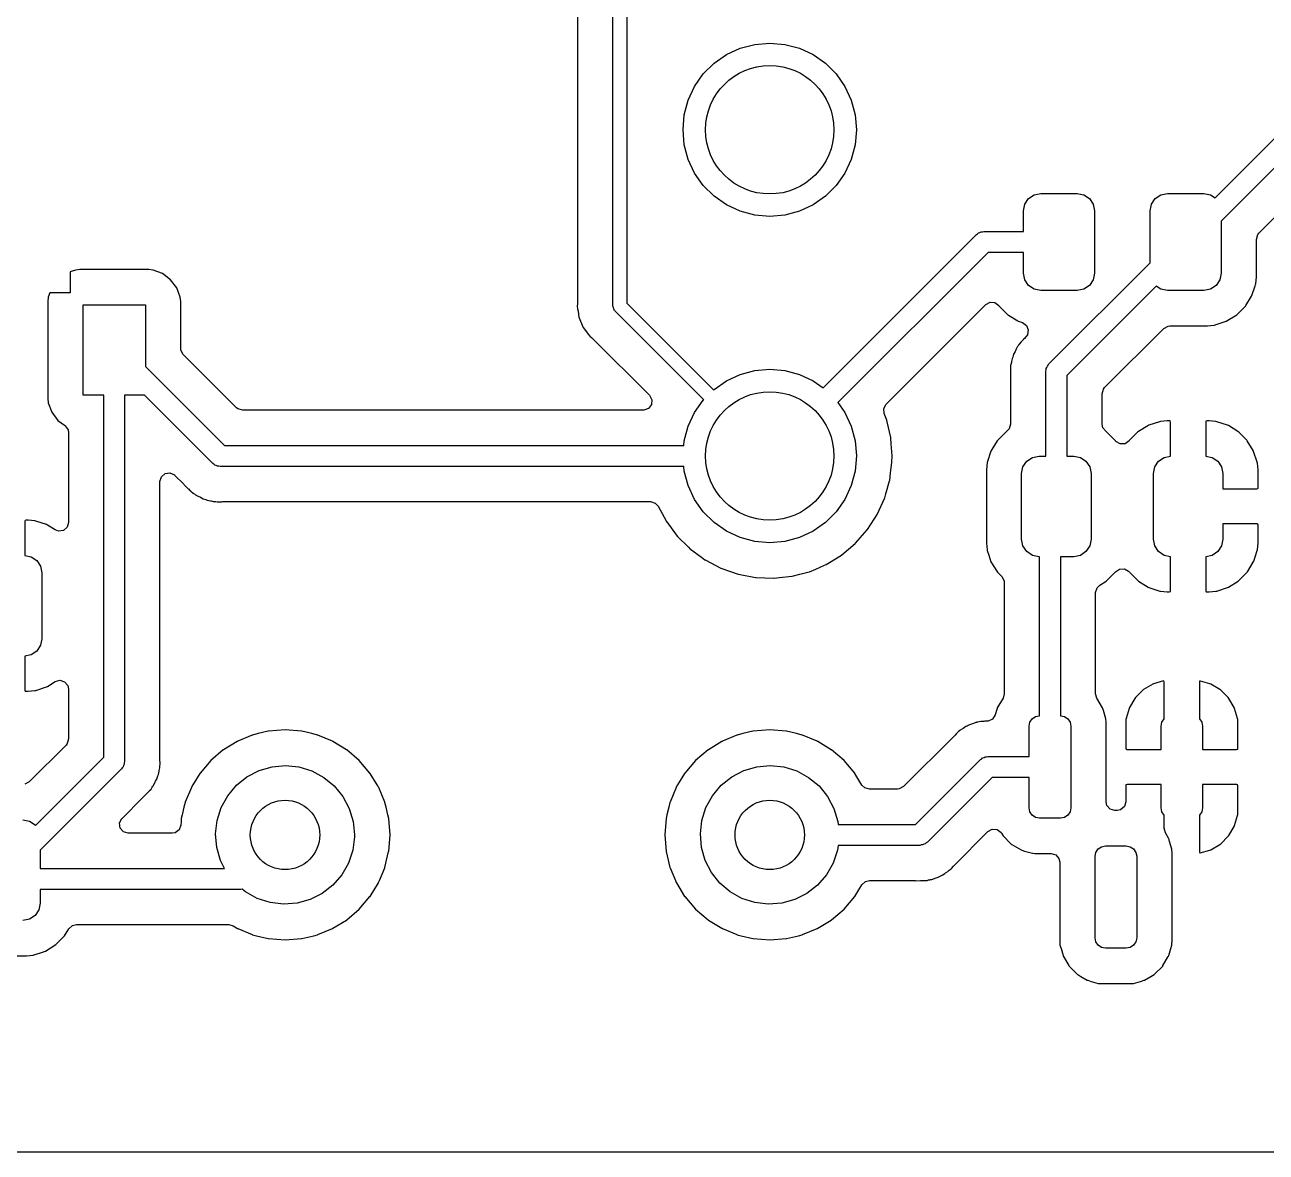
# Model space of a CAD drawing. Extents: x 87 to 209, y -135 to -60.
# Drawn here: x 138.87 to 156.76, y -135.23 to -118.99 of the extents above; entities that cross this region are included whole.
import ezdxf

# ---------------------------------------------------------------- set-up
doc = ezdxf.new("R2010")
doc.units = 0
doc.layers.add('BLACK', color=7, linetype='CONTINUOUS')

msp = doc.modelspace()

# ---------------------------------------------------------------- linework, layer by layer
at = {"layer": 'BLACK', "linetype": 'CONTINUOUS'}
for p, q in [((147.547, -113.94), (147.547, -123.002)), ((147.347, -123.044), (147.347, -113.999)), ((146.838, -114.623), (146.838, -122.996)), ((149.178, -119.328), (149.389, -119.272)), ((149.389, -119.272), (149.606, -119.253)), ((149.606, -119.253), (149.823, -119.272)), ((149.823, -119.272), (150.034, -119.328)), ((148.803, -119.545), (148.981, -119.42)), ((148.981, -119.42), (149.178, -119.328)), ((150.034, -119.328), (150.231, -119.42)), ((150.231, -119.42), (150.409, -119.545)), ((148.648, -119.699), (148.803, -119.545)), ((150.409, -119.545), (150.564, -119.699)), ((156.023, -121.483), (157.93, -119.576)), ((148.523, -119.878), (148.648, -119.699)), ((150.564, -119.699), (150.689, -119.878)), ((158.186, -119.744), (156.111, -121.819)), ((148.431, -120.075), (148.523, -119.878)), ((150.689, -119.878), (150.781, -120.075)), ((148.375, -120.286), (148.431, -120.075)), ((150.781, -120.075), (150.837, -120.286)), ((148.356, -120.503), (148.375, -120.286)), ((150.837, -120.286), (150.856, -120.503)), ((148.375, -120.72), (148.356, -120.503)), ((150.856, -120.503), (150.837, -120.72)), ((156.656, -121.993), (158.206, -120.443)), ((148.431, -120.93), (148.375, -120.72)), ((150.837, -120.72), (150.781, -120.93)), ((148.523, -121.128), (148.431, -120.93)), ((150.781, -120.93), (150.689, -121.128)), ((148.648, -121.306), (148.523, -121.128)), ((150.689, -121.128), (150.564, -121.306)), ((148.803, -121.46), (148.648, -121.306)), ((150.564, -121.306), (150.409, -121.46)), ((153.334, -121.493), (153.415, -121.438)), ((153.415, -121.438), (153.511, -121.419)), ((153.511, -121.419), (154.036, -121.419)), ((154.036, -121.419), (154.132, -121.438)), ((154.132, -121.438), (154.213, -121.493)), ((155.159, -121.493), (155.24, -121.438)), ((155.24, -121.438), (155.336, -121.419)), ((155.336, -121.419), (155.861, -121.419)), ((155.861, -121.419), (155.957, -121.438)), ((155.957, -121.438), (156.023, -121.483)), ((148.981, -121.585), (148.803, -121.46)), ((149.178, -121.677), (148.981, -121.585)), ((150.231, -121.585), (150.034, -121.677)), ((150.409, -121.46), (150.231, -121.585)), ((153.261, -121.669), (153.28, -121.574)), ((153.28, -121.574), (153.334, -121.493)), ((154.213, -121.493), (154.267, -121.574)), ((154.267, -121.574), (154.286, -121.669)), ((155.086, -121.669), (155.105, -121.574)), ((155.105, -121.574), (155.159, -121.493)), ((149.389, -121.734), (149.178, -121.677)), ((149.606, -121.753), (149.389, -121.734)), ((149.823, -121.734), (149.606, -121.753)), ((150.034, -121.677), (149.823, -121.734)), ((153.261, -121.969), (153.261, -121.669)), ((154.286, -121.669), (154.286, -122.569)), ((155.086, -122.42), (155.086, -121.669)), ((152.601, -122.003), (152.614, -121.989)), ((152.614, -121.989), (152.634, -121.984)), ((152.634, -121.984), (152.651, -121.974)), ((152.651, -121.974), (152.67, -121.974)), ((152.67, -121.974), (152.689, -121.969)), ((152.689, -121.969), (153.261, -121.969)), ((156.111, -121.819), (156.111, -122.569)), ((156.64, -122.014), (156.656, -121.993)), ((150.375, -124.221), (152.583, -122.013)), ((152.583, -122.013), (152.601, -122.003)), ((156.619, -122.082), (156.64, -122.014)), ((156.619, -122.62), (156.619, -122.082)), ((152.752, -122.269), (150.587, -124.433)), ((153.261, -122.269), (152.752, -122.269)), ((153.261, -122.569), (153.261, -122.269)), ((139.6, -122.525), (139.526, -122.552)), ((139.662, -122.518), (139.6, -122.525)), ((140.658, -122.518), (139.662, -122.518)), ((140.72, -122.525), (140.658, -122.518)), ((140.857, -122.576), (140.72, -122.525)), ((153.63, -123.876), (155.086, -122.42)), ((139.526, -122.552), (139.526, -122.852)), ((140.973, -122.664), (140.857, -122.576)), ((141.061, -122.78), (140.973, -122.664)), ((153.28, -122.665), (153.261, -122.569)), ((153.334, -122.746), (153.28, -122.665)), ((154.267, -122.665), (154.213, -122.746)), ((154.286, -122.569), (154.267, -122.665)), ((156.092, -122.665), (156.038, -122.746)), ((156.111, -122.569), (156.092, -122.665)), ((156.609, -122.724), (156.619, -122.62)), ((139.233, -122.852), (139.208, -122.916)), ((139.526, -122.852), (139.233, -122.852)), ((141.112, -122.916), (141.061, -122.78)), ((153.415, -122.8), (153.334, -122.746)), ((153.511, -122.819), (153.415, -122.8)), ((154.036, -122.819), (153.511, -122.819)), ((155.174, -122.756), (153.886, -124.044)), ((154.132, -122.8), (154.036, -122.819)), ((154.213, -122.746), (154.132, -122.8)), ((155.24, -122.8), (155.174, -122.756)), ((155.336, -122.819), (155.24, -122.8)), ((155.861, -122.819), (155.336, -122.819)), ((155.957, -122.8), (155.861, -122.819)), ((156.038, -122.746), (155.957, -122.8)), ((156.553, -122.892), (156.6, -122.75)), ((156.6, -122.75), (156.607, -122.731)), ((156.607, -122.731), (156.609, -122.724)), ((156.607, -122.731), (156.607, -122.731)), ((139.208, -122.916), (139.201, -122.979)), ((139.201, -122.979), (139.201, -124.375)), ((139.71, -124.327), (139.71, -123.027)), ((139.71, -123.027), (140.61, -123.027)), ((140.61, -123.027), (140.61, -123.915)), ((141.118, -122.979), (141.112, -122.916)), ((141.118, -123.652), (141.118, -122.979)), ((146.837, -123.012), (146.833, -123.044)), ((146.833, -123.044), (146.838, -123.084)), ((146.838, -122.996), (146.837, -123.012)), ((147.349, -123.051), (147.347, -123.044)), ((147.348, -123.059), (147.349, -123.051)), ((147.359, -123.08), (147.348, -123.059)), ((147.547, -123.002), (148.796, -124.252)), ((151.283, -124.457), (152.718, -123.022)), ((152.718, -123.022), (152.78, -122.988)), ((152.78, -122.988), (152.851, -122.994)), ((152.851, -122.994), (152.905, -123.033)), ((152.905, -123.033), (152.909, -123.037)), ((152.909, -123.037), (152.913, -123.044)), ((152.913, -123.044), (153.038, -123.169)), ((156.335, -123.168), (156.46, -123.043)), ((156.46, -123.043), (156.466, -123.033)), ((156.466, -123.033), (156.549, -122.898)), ((156.549, -122.898), (156.553, -122.892)), ((156.549, -122.898), (156.549, -122.898)), ((146.838, -123.084), (146.838, -123.084)), ((146.838, -123.084), (146.843, -123.116)), ((146.843, -123.116), (146.854, -123.203)), ((146.854, -123.203), (146.915, -123.351)), ((147.366, -123.103), (147.359, -123.08)), ((147.373, -123.107), (147.366, -123.103)), ((147.376, -123.115), (147.373, -123.107)), ((148.655, -124.393), (147.376, -123.115)), ((153.038, -123.169), (153.044, -123.172)), ((153.044, -123.172), (153.044, -123.172)), ((153.044, -123.172), (153.181, -123.257)), ((156.185, -123.261), (156.335, -123.168)), ((146.915, -123.351), (146.921, -123.357)), ((146.921, -123.357), (146.921, -123.357)), ((146.921, -123.357), (146.989, -123.446)), ((153.181, -123.257), (153.188, -123.261)), ((153.188, -123.261), (153.246, -123.28)), ((153.246, -123.28), (153.304, -123.321)), ((153.304, -123.321), (153.331, -123.386)), ((153.331, -123.386), (153.319, -123.456)), ((154.431, -124.218), (155.284, -123.365)), ((155.284, -123.365), (155.347, -123.331)), ((155.347, -123.331), (155.373, -123.328)), ((155.373, -123.328), (155.911, -123.328)), ((155.911, -123.328), (155.915, -123.327)), ((155.915, -123.327), (156.01, -123.318)), ((155.915, -123.327), (155.915, -123.327)), ((156.01, -123.318), (156.017, -123.317)), ((156.01, -123.318), (156.01, -123.318)), ((156.017, -123.317), (156.024, -123.315)), ((156.024, -123.315), (156.156, -123.271)), ((156.024, -123.315), (156.024, -123.315)), ((156.156, -123.271), (156.185, -123.261)), ((146.989, -123.446), (146.989, -123.446)), ((146.989, -123.446), (147.013, -123.478)), ((147.013, -123.478), (147.02, -123.483)), ((147.02, -123.483), (147.038, -123.497)), ((147.038, -123.497), (147.051, -123.508)), ((147.051, -123.508), (147.872, -124.329)), ((153.195, -123.599), (153.189, -123.61)), ((153.199, -123.592), (153.195, -123.599)), ((153.195, -123.599), (153.195, -123.599)), ((153.231, -123.558), (153.199, -123.592)), ((153.238, -123.549), (153.231, -123.558)), ((153.241, -123.545), (153.238, -123.549)), ((153.262, -123.525), (153.241, -123.545)), ((153.264, -123.522), (153.262, -123.525)), ((153.277, -123.508), (153.264, -123.522)), ((153.298, -123.486), (153.277, -123.508)), ((153.319, -123.456), (153.298, -123.486)), ((141.121, -123.679), (141.118, -123.652)), ((141.155, -123.741), (141.121, -123.679)), ((141.922, -124.507), (141.155, -123.741)), ((153.107, -123.777), (153.099, -123.797)), ((153.114, -123.758), (153.107, -123.777)), ((153.119, -123.737), (153.114, -123.758)), ((153.129, -123.72), (153.119, -123.737)), ((153.141, -123.697), (153.129, -123.72)), ((153.146, -123.686), (153.141, -123.697)), ((153.162, -123.651), (153.146, -123.686)), ((153.165, -123.644), (153.162, -123.651)), ((153.162, -123.651), (153.162, -123.651)), ((153.173, -123.633), (153.165, -123.644)), ((153.178, -123.627), (153.173, -123.633)), ((153.189, -123.61), (153.178, -123.627)), ((140.61, -123.915), (141.748, -125.053)), ((149.389, -123.972), (149.606, -123.953)), ((149.606, -123.953), (149.823, -123.972)), ((153.076, -123.94), (153.073, -123.961)), ((153.073, -123.961), (153.073, -123.969)), ((153.077, -123.92), (153.076, -123.94)), ((153.089, -123.854), (153.077, -123.899)), ((153.077, -123.899), (153.077, -123.92)), ((153.091, -123.842), (153.089, -123.854)), ((153.097, -123.804), (153.091, -123.842)), ((153.099, -123.797), (153.097, -123.804)), ((153.586, -123.982), (153.591, -123.963)), ((153.591, -123.943), (153.601, -123.926)), ((153.591, -123.963), (153.591, -123.943)), ((153.601, -123.926), (153.606, -123.907)), ((153.606, -123.907), (153.62, -123.893)), ((153.62, -123.893), (153.63, -123.876)), ((148.803, -124.245), (148.981, -124.12)), ((148.981, -124.12), (149.178, -124.028)), ((149.178, -124.028), (149.389, -123.972)), ((149.823, -123.972), (150.034, -124.028)), ((150.034, -124.028), (150.231, -124.12)), ((150.231, -124.12), (150.375, -124.221)), ((153.073, -123.969), (153.077, -124.007)), ((153.077, -124.007), (153.077, -124.019)), ((153.077, -124.019), (153.077, -124.745)), ((153.586, -125.204), (153.586, -123.982)), ((153.886, -124.044), (153.886, -125.204)), ((148.796, -124.252), (148.803, -124.245)), ((154.394, -124.307), (154.415, -124.239)), ((154.394, -124.745), (154.394, -124.307)), ((154.415, -124.239), (154.431, -124.218)), ((139.201, -124.375), (139.208, -124.437)), ((139.208, -124.437), (139.259, -124.574)), ((140.01, -124.327), (139.71, -124.327)), ((140.01, -129.543), (140.01, -124.327)), ((140.598, -124.327), (140.31, -124.327)), ((140.31, -124.327), (140.31, -129.605)), ((141.58, -125.309), (140.598, -124.327)), ((147.901, -124.462), (147.858, -124.519)), ((147.872, -124.329), (147.906, -124.392)), ((147.906, -124.392), (147.901, -124.462)), ((148.523, -124.578), (148.648, -124.399)), ((148.648, -124.399), (148.655, -124.393)), ((150.587, -124.433), (150.689, -124.578)), ((151.249, -124.521), (151.283, -124.457)), ((139.259, -124.574), (139.347, -124.69)), ((141.943, -124.524), (141.922, -124.507)), ((142.011, -124.544), (141.943, -124.524)), ((147.783, -124.544), (142.011, -124.544)), ((147.792, -124.544), (147.783, -124.544)), ((147.858, -124.519), (147.792, -124.544)), ((148.431, -124.775), (148.523, -124.578)), ((150.689, -124.578), (150.781, -124.775)), ((151.255, -124.591), (151.249, -124.521)), ((151.292, -124.687), (151.255, -124.591)), ((139.347, -124.69), (139.441, -124.76)), ((139.441, -124.76), (139.451, -124.768)), ((139.451, -124.768), (139.494, -124.825)), ((139.494, -124.825), (139.501, -124.869)), ((148.375, -124.986), (148.431, -124.775)), ((150.781, -124.775), (150.837, -124.986)), ((151.298, -124.711), (151.292, -124.687)), ((151.349, -124.936), (151.298, -124.711)), ((153.012, -124.856), (152.887, -124.981)), ((153.018, -124.852), (153.012, -124.856)), ((153.024, -124.847), (153.018, -124.852)), ((153.057, -124.813), (153.023, -124.847)), ((153.023, -124.847), (153.024, -124.847)), ((153.077, -124.745), (153.057, -124.813)), ((154.407, -124.799), (154.394, -124.745)), ((154.448, -124.845), (154.407, -124.799)), ((154.447, -124.847), (154.448, -124.845)), ((154.453, -124.851), (154.447, -124.847)), ((154.459, -124.855), (154.453, -124.851)), ((154.584, -124.98), (154.459, -124.855)), ((154.918, -124.852), (154.907, -124.861)), ((155.056, -124.767), (154.918, -124.852)), ((155.069, -124.761), (155.056, -124.767)), ((155.223, -124.709), (155.069, -124.761)), ((155.237, -124.707), (155.223, -124.709)), ((155.332, -124.697), (155.237, -124.707)), ((155.339, -124.696), (155.332, -124.697)), ((155.368, -124.696), (155.339, -124.696)), ((155.376, -124.698), (155.368, -124.696)), ((155.378, -124.699), (155.376, -124.698)), ((155.382, -124.714), (155.378, -124.699)), ((155.382, -125.205), (155.382, -124.714)), ((155.892, -124.702), (155.89, -124.71)), ((155.89, -124.71), (155.89, -125.205)), ((155.893, -124.701), (155.892, -124.702)), ((155.908, -124.696), (155.893, -124.701)), ((155.933, -124.696), (155.908, -124.696)), ((155.94, -124.697), (155.933, -124.696)), ((156.034, -124.706), (155.94, -124.697)), ((156.047, -124.709), (156.034, -124.706)), ((156.202, -124.76), (156.047, -124.709)), ((156.215, -124.766), (156.202, -124.76)), ((156.353, -124.852), (156.215, -124.766)), ((156.364, -124.861), (156.353, -124.852)), ((139.501, -124.869), (139.501, -126.16)), ((148.369, -125.053), (148.375, -124.986)), ((150.837, -124.986), (150.856, -125.203)), ((151.35, -124.942), (151.349, -124.936)), ((151.35, -124.947), (151.35, -124.942)), ((151.357, -125.029), (151.35, -124.947)), ((151.35, -124.947), (151.35, -124.947)), ((151.369, -125.203), (151.357, -125.029)), ((152.883, -124.987), (152.806, -125.112)), ((152.887, -124.981), (152.883, -124.987)), ((152.883, -124.987), (152.883, -124.987)), ((154.588, -124.986), (154.584, -124.98)), ((154.595, -124.994), (154.588, -124.986)), ((154.656, -125.029), (154.595, -124.994)), ((154.727, -125.026), (154.656, -125.029)), ((154.785, -124.985), (154.727, -125.026)), ((154.792, -124.976), (154.785, -124.985)), ((154.907, -124.861), (154.792, -124.976)), ((156.479, -124.975), (156.364, -124.861)), ((156.488, -124.986), (156.479, -124.975)), ((156.573, -125.124), (156.488, -124.986)), ((141.748, -125.053), (148.369, -125.053)), ((150.856, -125.203), (150.837, -125.42)), ((151.367, -125.295), (151.369, -125.203)), ((152.794, -125.132), (152.738, -125.299)), ((152.806, -125.112), (152.794, -125.132)), ((153.39, -125.223), (153.486, -125.204)), ((153.486, -125.204), (153.586, -125.204)), ((153.886, -125.204), (153.986, -125.204)), ((153.986, -125.204), (154.082, -125.223)), ((155.29, -125.223), (155.382, -125.205)), ((155.89, -125.205), (155.982, -125.223)), ((156.579, -125.138), (156.573, -125.124)), ((156.631, -125.292), (156.579, -125.138)), ((141.597, -125.319), (141.58, -125.309)), ((141.611, -125.333), (141.597, -125.319)), ((141.63, -125.338), (141.611, -125.333)), ((141.647, -125.348), (141.63, -125.338)), ((141.667, -125.348), (141.647, -125.348)), ((141.686, -125.353), (141.667, -125.348)), ((148.369, -125.353), (141.686, -125.353)), ((148.375, -125.42), (148.369, -125.353)), ((151.348, -125.446), (151.367, -125.298)), ((151.367, -125.298), (151.367, -125.295)), ((151.367, -125.298), (151.367, -125.298)), ((152.738, -125.299), (152.727, -125.404)), ((153.236, -125.454), (153.255, -125.359)), ((153.255, -125.359), (153.309, -125.278)), ((153.309, -125.278), (153.39, -125.223)), ((154.082, -125.223), (154.163, -125.278)), ((154.163, -125.278), (154.217, -125.359)), ((154.217, -125.359), (154.236, -125.454)), ((155.136, -125.454), (155.155, -125.359)), ((155.155, -125.359), (155.209, -125.278)), ((155.209, -125.278), (155.29, -125.223)), ((155.982, -125.223), (156.063, -125.278)), ((156.063, -125.278), (156.117, -125.359)), ((156.117, -125.359), (156.136, -125.454)), ((156.634, -125.305), (156.631, -125.292)), ((156.644, -125.401), (156.634, -125.305)), ((140.819, -125.571), (140.839, -125.503)), ((140.819, -129.568), (140.819, -125.571)), ((140.839, -125.503), (140.892, -125.456)), ((140.892, -125.456), (140.962, -125.446)), ((140.962, -125.446), (141.027, -125.476)), ((141.027, -125.476), (141.034, -125.482)), ((141.034, -125.482), (141.162, -125.61)), ((148.431, -125.63), (148.375, -125.42)), ((150.837, -125.42), (150.781, -125.63)), ((151.279, -125.75), (151.333, -125.559)), ((151.333, -125.559), (151.334, -125.554)), ((151.333, -125.559), (151.333, -125.559)), ((151.334, -125.554), (151.348, -125.446)), ((152.727, -125.404), (152.727, -126.455)), ((153.236, -126.404), (153.236, -125.454)), ((154.236, -125.454), (154.236, -126.404)), ((155.136, -126.404), (155.136, -125.454)), ((156.136, -125.454), (156.136, -125.675)), ((156.644, -125.407), (156.644, -125.401)), ((156.644, -125.662), (156.644, -125.407)), ((141.162, -125.61), (141.17, -125.619)), ((141.17, -125.619), (141.175, -125.626)), ((141.175, -125.626), (141.18, -125.631)), ((141.18, -125.631), (141.18, -125.631)), ((141.18, -125.631), (141.226, -125.674)), ((141.226, -125.674), (141.229, -125.677)), ((141.229, -125.677), (141.25, -125.698)), ((141.25, -125.698), (141.253, -125.7)), ((141.253, -125.7), (141.262, -125.708)), ((141.262, -125.708), (141.296, -125.74)), ((141.296, -125.74), (141.303, -125.744)), ((141.303, -125.744), (141.303, -125.744)), ((141.303, -125.744), (141.315, -125.75)), ((141.315, -125.75), (141.331, -125.761)), ((148.523, -125.828), (148.431, -125.63)), ((150.781, -125.63), (150.689, -125.828)), ((151.263, -125.806), (151.279, -125.75)), ((156.136, -125.675), (156.626, -125.675)), ((156.626, -125.675), (156.641, -125.671)), ((156.641, -125.671), (156.642, -125.669)), ((156.642, -125.669), (156.644, -125.662)), ((141.331, -125.761), (141.341, -125.769)), ((141.341, -125.769), (141.348, -125.774)), ((141.348, -125.774), (141.355, -125.777)), ((141.355, -125.777), (141.355, -125.777)), ((141.355, -125.777), (141.391, -125.792)), ((141.391, -125.792), (141.401, -125.798)), ((141.401, -125.798), (141.442, -125.82)), ((141.442, -125.82), (141.462, -125.825)), ((141.462, -125.825), (141.481, -125.832)), ((141.481, -125.832), (141.501, -125.84)), ((141.501, -125.84), (141.545, -125.847)), ((141.545, -125.847), (141.546, -125.847)), ((141.546, -125.847), (141.558, -125.85)), ((141.558, -125.85), (141.586, -125.857)), ((141.586, -125.857), (141.603, -125.861)), ((141.603, -125.861), (141.624, -125.861)), ((141.624, -125.861), (141.644, -125.863)), ((141.644, -125.863), (141.665, -125.866)), ((141.665, -125.866), (141.711, -125.862)), ((141.711, -125.862), (141.723, -125.861)), ((141.723, -125.861), (147.888, -125.861)), ((147.888, -125.861), (147.956, -125.881)), ((147.956, -125.881), (147.999, -125.928)), ((147.999, -125.928), (148.112, -126.138)), ((148.648, -126.006), (148.523, -125.828)), ((150.689, -125.828), (150.564, -126.006)), ((151.156, -126.044), (151.263, -125.806)), ((148.803, -126.16), (148.648, -126.006)), ((150.564, -126.006), (150.409, -126.16)), ((151.058, -126.197), (151.12, -126.1)), ((151.12, -126.1), (151.156, -126.044)), ((138.874, -126.134), (138.872, -126.141)), ((138.872, -126.141), (138.872, -126.637)), ((138.875, -126.132), (138.874, -126.134)), ((138.89, -126.128), (138.875, -126.132)), ((138.915, -126.128), (138.89, -126.128)), ((138.922, -126.128), (138.915, -126.128)), ((139.016, -126.138), (138.922, -126.128)), ((139.029, -126.141), (139.016, -126.138)), ((139.184, -126.192), (139.029, -126.141)), ((139.197, -126.198), (139.184, -126.192)), ((139.309, -126.267), (139.197, -126.198)), ((139.358, -126.285), (139.309, -126.267)), ((139.428, -126.275), (139.358, -126.285)), ((139.481, -126.228), (139.428, -126.275)), ((139.501, -126.16), (139.481, -126.228)), ((148.112, -126.138), (148.119, -126.15)), ((148.119, -126.15), (148.122, -126.154)), ((148.122, -126.154), (148.122, -126.154)), ((148.122, -126.154), (148.272, -126.356)), ((148.981, -126.285), (148.803, -126.16)), ((149.178, -126.377), (148.981, -126.285)), ((150.231, -126.285), (150.034, -126.377)), ((150.409, -126.16), (150.231, -126.285)), ((150.91, -126.383), (151.011, -126.268)), ((151.011, -126.268), (151.014, -126.264)), ((151.011, -126.268), (151.011, -126.268)), ((151.014, -126.264), (151.058, -126.197)), ((156.63, -126.183), (156.136, -126.183)), ((156.136, -126.183), (156.136, -126.404)), ((156.638, -126.185), (156.63, -126.183)), ((156.64, -126.186), (156.638, -126.185)), ((156.644, -126.201), (156.64, -126.186)), ((156.644, -126.451), (156.644, -126.201)), ((148.272, -126.356), (148.272, -126.356)), ((148.272, -126.356), (148.275, -126.36)), ((148.275, -126.36), (148.278, -126.363)), ((148.278, -126.363), (148.278, -126.363)), ((148.278, -126.363), (148.435, -126.518)), ((149.389, -126.434), (149.178, -126.377)), ((149.606, -126.453), (149.389, -126.434)), ((149.823, -126.434), (149.606, -126.453)), ((150.034, -126.377), (149.823, -126.434)), ((150.646, -126.626), (150.838, -126.464)), ((150.838, -126.464), (150.842, -126.461)), ((150.838, -126.464), (150.838, -126.464)), ((150.842, -126.461), (150.91, -126.383)), ((152.727, -126.455), (152.728, -126.458)), ((152.728, -126.458), (152.728, -126.458)), ((152.728, -126.458), (152.738, -126.553)), ((153.255, -126.5), (153.236, -126.404)), ((154.236, -126.404), (154.217, -126.5)), ((155.155, -126.5), (155.136, -126.404)), ((156.136, -126.404), (156.117, -126.5)), ((156.634, -126.552), (156.644, -126.458)), ((156.644, -126.458), (156.644, -126.451)), ((138.872, -126.637), (138.964, -126.655)), ((148.435, -126.518), (148.461, -126.544)), ((148.461, -126.544), (148.465, -126.546)), ((148.465, -126.546), (148.465, -126.546)), ((148.465, -126.546), (148.622, -126.662)), ((150.467, -126.738), (150.639, -126.632)), ((150.639, -126.632), (150.643, -126.629)), ((150.639, -126.632), (150.639, -126.632)), ((150.643, -126.629), (150.646, -126.626)), ((150.646, -126.626), (150.646, -126.626)), ((152.738, -126.553), (152.738, -126.56)), ((152.738, -126.56), (152.741, -126.567)), ((152.741, -126.567), (152.741, -126.567)), ((152.741, -126.567), (152.762, -126.632)), ((152.762, -126.632), (152.794, -126.728)), ((153.309, -126.581), (153.255, -126.5)), ((153.39, -126.635), (153.309, -126.581)), ((153.486, -126.654), (153.39, -126.635)), ((154.082, -126.635), (153.986, -126.654)), ((154.163, -126.581), (154.082, -126.635)), ((154.217, -126.5), (154.163, -126.581)), ((155.209, -126.581), (155.155, -126.5)), ((155.29, -126.635), (155.209, -126.581)), ((155.382, -126.654), (155.29, -126.635)), ((155.982, -126.635), (155.89, -126.654)), ((156.063, -126.581), (155.982, -126.635)), ((156.117, -126.5), (156.063, -126.581)), ((156.58, -126.72), (156.631, -126.566)), ((156.631, -126.566), (156.634, -126.552)), ((138.964, -126.655), (139.045, -126.709)), ((139.045, -126.709), (139.099, -126.79)), ((139.099, -126.79), (139.118, -126.886)), ((148.622, -126.662), (148.672, -126.698)), ((148.672, -126.698), (148.676, -126.7)), ((148.676, -126.7), (148.676, -126.7)), ((148.676, -126.7), (148.899, -126.818)), ((148.899, -126.818), (148.899, -126.818)), ((148.899, -126.818), (148.903, -126.82)), ((148.903, -126.82), (149.041, -126.868)), ((150.268, -126.832), (150.397, -126.777)), ((150.397, -126.777), (150.42, -126.767)), ((150.42, -126.767), (150.467, -126.738)), ((152.794, -126.728), (152.888, -126.879)), ((153.494, -126.654), (153.486, -126.654)), ((153.494, -128.946), (153.494, -126.654)), ((153.986, -126.654), (153.794, -126.654)), ((153.794, -126.654), (153.794, -128.946)), ((155.382, -127.149), (155.382, -126.654)), ((155.89, -126.654), (155.89, -127.144)), ((156.489, -126.871), (156.574, -126.733)), ((156.574, -126.733), (156.58, -126.72)), ((139.118, -126.886), (139.118, -127.836)), ((149.041, -126.868), (149.137, -126.902)), ((149.137, -126.902), (149.15, -126.906)), ((149.15, -126.906), (149.154, -126.907)), ((149.154, -126.907), (149.402, -126.954)), ((149.402, -126.954), (149.402, -126.954)), ((149.402, -126.954), (149.406, -126.955)), ((149.406, -126.955), (149.537, -126.96)), ((149.537, -126.96), (149.663, -126.965)), ((149.663, -126.965), (149.663, -126.965)), ((149.663, -126.965), (149.668, -126.965)), ((149.668, -126.965), (149.747, -126.956)), ((149.747, -126.956), (149.923, -126.937)), ((149.923, -126.937), (149.923, -126.937)), ((149.923, -126.937), (149.927, -126.937)), ((149.927, -126.937), (150.04, -126.907)), ((150.04, -126.907), (150.176, -126.871)), ((150.176, -126.871), (150.18, -126.87)), ((150.176, -126.871), (150.176, -126.871)), ((150.18, -126.87), (150.268, -126.832)), ((152.888, -126.879), (152.893, -126.884)), ((152.893, -126.884), (152.949, -126.94)), ((152.949, -126.94), (152.983, -127.002)), ((152.983, -127.002), (152.986, -127.029)), ((154.454, -127.007), (154.46, -127.003)), ((154.46, -127.003), (154.585, -126.878)), ((154.585, -126.878), (154.588, -126.873)), ((154.588, -126.873), (154.645, -126.832)), ((154.645, -126.832), (154.716, -126.829)), ((154.716, -126.829), (154.778, -126.865)), ((154.778, -126.865), (154.785, -126.873)), ((154.785, -126.873), (154.793, -126.884)), ((154.793, -126.884), (154.908, -126.998)), ((154.908, -126.998), (154.919, -127.007)), ((156.354, -127.006), (156.365, -126.997)), ((156.365, -126.997), (156.48, -126.882)), ((156.48, -126.882), (156.489, -126.871)), ((152.986, -127.029), (152.986, -128.628)), ((154.302, -127.171), (154.323, -127.103)), ((154.302, -128.628), (154.302, -127.171)), ((154.323, -127.103), (154.362, -127.064)), ((154.362, -127.064), (154.454, -127.007)), ((154.919, -127.007), (155.057, -127.092)), ((155.057, -127.092), (155.07, -127.098)), ((155.07, -127.098), (155.225, -127.149)), ((155.225, -127.149), (155.238, -127.152)), ((155.238, -127.152), (155.332, -127.162)), ((155.332, -127.162), (155.339, -127.162)), ((155.339, -127.162), (155.364, -127.162)), ((155.364, -127.162), (155.379, -127.158)), ((155.379, -127.158), (155.38, -127.156)), ((155.38, -127.156), (155.382, -127.149)), ((155.89, -127.144), (155.894, -127.159)), ((155.894, -127.159), (155.896, -127.161)), ((155.896, -127.161), (155.904, -127.162)), ((155.904, -127.162), (155.933, -127.162)), ((155.933, -127.162), (155.94, -127.162)), ((155.94, -127.162), (156.035, -127.152)), ((156.035, -127.152), (156.049, -127.149)), ((156.049, -127.149), (156.203, -127.098)), ((156.203, -127.098), (156.216, -127.092)), ((156.216, -127.092), (156.354, -127.006)), ((139.118, -127.836), (139.099, -127.931)), ((138.964, -128.067), (138.872, -128.085)), ((139.045, -128.013), (138.964, -128.067)), ((139.099, -127.931), (139.045, -128.013)), ((138.872, -128.085), (138.872, -128.576)), ((139.309, -128.454), (139.378, -128.435)), ((139.378, -128.435), (139.445, -128.457)), ((138.872, -128.576), (138.876, -128.591)), ((138.876, -128.591), (138.878, -128.592)), ((138.878, -128.592), (138.886, -128.594)), ((138.886, -128.594), (138.915, -128.594)), ((138.915, -128.594), (138.922, -128.593)), ((138.922, -128.593), (139.017, -128.584)), ((139.017, -128.584), (139.031, -128.581)), ((139.031, -128.581), (139.185, -128.529)), ((139.185, -128.529), (139.198, -128.523)), ((139.198, -128.523), (139.309, -128.454)), ((139.445, -128.457), (139.491, -128.511)), ((139.491, -128.511), (139.501, -128.561)), ((139.501, -128.561), (139.501, -129.28)), ((154.982, -128.578), (154.876, -128.684)), ((154.994, -128.568), (154.982, -128.578)), ((155.124, -128.492), (154.994, -128.568)), ((155.138, -128.485), (155.124, -128.492)), ((155.278, -128.445), (155.138, -128.485)), ((155.286, -128.446), (155.278, -128.445)), ((155.29, -128.459), (155.286, -128.446)), ((155.29, -128.989), (155.29, -128.459)), ((155.801, -128.446), (155.798, -128.454)), ((155.798, -128.454), (155.798, -128.989)), ((155.815, -128.446), (155.801, -128.446)), ((155.95, -128.485), (155.815, -128.446)), ((155.964, -128.492), (155.95, -128.485)), ((156.094, -128.568), (155.964, -128.492)), ((156.106, -128.578), (156.094, -128.568)), ((156.212, -128.684), (156.106, -128.578)), ((152.968, -128.692), (152.885, -128.833)), ((152.986, -128.628), (152.968, -128.692)), ((154.32, -128.692), (154.302, -128.628)), ((154.403, -128.833), (154.32, -128.692)), ((154.866, -128.697), (154.789, -128.826)), ((154.876, -128.684), (154.866, -128.697)), ((156.222, -128.697), (156.212, -128.684)), ((156.299, -128.826), (156.222, -128.697)), ((152.855, -128.934), (152.817, -128.994)), ((152.883, -128.84), (152.855, -128.934)), ((152.885, -128.833), (152.883, -128.84)), ((152.883, -128.84), (152.883, -128.84)), ((153.388, -128.99), (153.437, -128.958)), ((153.437, -128.958), (153.494, -128.946)), ((153.794, -128.946), (153.851, -128.958)), ((153.851, -128.958), (153.9, -128.99)), ((154.405, -128.84), (154.403, -128.833)), ((154.414, -128.872), (154.405, -128.84)), ((154.405, -128.84), (154.405, -128.84)), ((154.45, -128.992), (154.414, -128.872)), ((154.783, -128.841), (154.741, -128.986)), ((154.789, -128.826), (154.783, -128.841)), ((156.305, -128.841), (156.299, -128.826)), ((156.347, -128.986), (156.305, -128.841)), ((142.621, -129.15), (142.384, -129.168)), ((142.858, -129.168), (142.621, -129.15)), ((149.606, -129.15), (149.369, -129.168)), ((149.843, -129.168), (149.606, -129.15)), ((152.382, -129.136), (152.35, -129.155)), ((152.392, -129.129), (152.382, -129.136)), ((152.411, -129.116), (152.392, -129.129)), ((152.43, -129.102), (152.411, -129.116)), ((152.45, -129.094), (152.43, -129.102)), ((152.467, -129.086), (152.45, -129.094)), ((152.486, -129.075), (152.467, -129.086)), ((152.53, -129.062), (152.486, -129.075)), ((152.541, -129.058), (152.53, -129.062)), ((152.577, -129.044), (152.541, -129.058)), ((152.584, -129.041), (152.577, -129.044)), ((152.577, -129.044), (152.577, -129.044)), ((152.592, -129.04), (152.584, -129.041)), ((152.599, -129.039), (152.592, -129.04)), ((152.592, -129.04), (152.592, -129.04)), ((152.606, -129.038), (152.599, -129.039)), ((152.625, -129.034), (152.606, -129.038)), ((152.646, -129.028), (152.625, -129.034)), ((152.692, -129.027), (152.646, -129.028)), ((152.704, -129.026), (152.692, -129.027)), ((152.708, -129.025), (152.704, -129.026)), ((152.734, -129.025), (152.708, -129.025)), ((152.753, -129.024), (152.734, -129.025)), ((152.817, -128.994), (152.753, -129.024)), ((153.344, -129.096), (153.355, -129.039)), ((153.344, -129.534), (153.344, -129.096)), ((153.355, -129.039), (153.388, -128.99)), ((153.9, -128.99), (153.933, -129.039)), ((153.933, -129.039), (153.944, -129.096)), ((153.944, -129.096), (153.944, -130.271)), ((154.45, -128.999), (154.45, -128.992)), ((154.452, -129.027), (154.45, -128.999)), ((154.45, -128.999), (154.45, -128.999)), ((154.452, -129.03), (154.452, -129.027)), ((154.452, -130.187), (154.452, -129.03)), ((154.738, -128.999), (154.736, -129.027)), ((154.736, -129.027), (154.736, -129.032)), ((154.736, -129.032), (154.736, -129.412)), ((154.741, -128.986), (154.738, -128.999)), ((155.244, -129.096), (155.255, -129.039)), ((155.244, -129.43), (155.244, -129.096)), ((155.255, -129.039), (155.288, -128.99)), ((155.288, -128.99), (155.29, -128.989)), ((155.798, -128.989), (155.8, -128.99)), ((155.8, -128.99), (155.833, -129.039)), ((155.833, -129.039), (155.844, -129.096)), ((155.844, -129.096), (155.844, -129.43)), ((156.35, -128.999), (156.347, -128.986)), ((156.352, -129.027), (156.35, -128.999)), ((156.352, -129.032), (156.352, -129.027)), ((156.352, -129.416), (156.352, -129.032)), ((139.501, -129.28), (139.481, -129.348)), ((141.93, -129.317), (141.736, -129.436)), ((141.934, -129.315), (141.93, -129.317)), ((141.939, -129.313), (141.934, -129.315)), ((142.149, -129.226), (141.939, -129.313)), ((141.939, -129.313), (141.939, -129.313)), ((142.153, -129.224), (142.149, -129.226)), ((142.149, -129.226), (142.149, -129.226)), ((142.234, -129.204), (142.153, -129.224)), ((142.379, -129.169), (142.234, -129.204)), ((142.384, -129.168), (142.379, -129.169)), ((142.379, -129.169), (142.379, -129.169)), ((142.863, -129.169), (142.858, -129.168)), ((143.008, -129.204), (142.863, -129.169)), ((142.863, -129.169), (142.863, -129.169)), ((143.089, -129.224), (143.008, -129.204)), ((143.093, -129.226), (143.089, -129.224)), ((143.303, -129.313), (143.093, -129.226)), ((143.093, -129.226), (143.093, -129.226)), ((143.308, -129.315), (143.303, -129.313)), ((143.303, -129.313), (143.303, -129.313)), ((143.312, -129.317), (143.308, -129.315)), ((143.506, -129.436), (143.312, -129.317)), ((148.915, -129.317), (148.721, -129.436)), ((148.919, -129.315), (148.915, -129.317)), ((148.924, -129.313), (148.919, -129.315)), ((149.134, -129.226), (148.924, -129.313)), ((148.924, -129.313), (148.924, -129.313)), ((149.138, -129.224), (149.134, -129.226)), ((149.134, -129.226), (149.134, -129.226)), ((149.219, -129.204), (149.138, -129.224)), ((149.364, -129.169), (149.219, -129.204)), ((149.369, -129.168), (149.364, -129.169)), ((149.364, -129.169), (149.364, -129.169)), ((149.848, -129.169), (149.843, -129.168)), ((149.993, -129.204), (149.848, -129.169)), ((149.848, -129.169), (149.848, -129.169)), ((150.074, -129.224), (149.993, -129.204)), ((150.078, -129.226), (150.074, -129.224)), ((150.288, -129.313), (150.078, -129.226)), ((150.078, -129.226), (150.078, -129.226)), ((150.293, -129.315), (150.288, -129.313)), ((150.288, -129.313), (150.288, -129.313)), ((150.297, -129.317), (150.293, -129.315)), ((150.491, -129.436), (150.297, -129.317)), ((152.258, -129.244), (151.535, -129.967)), ((152.266, -129.236), (152.258, -129.244)), ((152.276, -129.224), (152.266, -129.236)), ((152.295, -129.2), (152.276, -129.224)), ((152.312, -129.187), (152.295, -129.2)), ((152.328, -129.175), (152.312, -129.187)), ((152.343, -129.159), (152.328, -129.175)), ((152.35, -129.155), (152.343, -129.159)), ((152.35, -129.155), (152.35, -129.155)), ((139.465, -129.369), (138.933, -129.9)), ((139.481, -129.348), (139.465, -129.369)), ((141.732, -129.439), (141.551, -129.593)), ((141.736, -129.436), (141.732, -129.439)), ((141.736, -129.436), (141.736, -129.436)), ((143.51, -129.439), (143.506, -129.436)), ((143.506, -129.436), (143.506, -129.436)), ((143.691, -129.593), (143.51, -129.439)), ((148.717, -129.439), (148.536, -129.593)), ((148.721, -129.436), (148.717, -129.439)), ((148.721, -129.436), (148.721, -129.436)), ((150.495, -129.439), (150.491, -129.436)), ((150.491, -129.436), (150.491, -129.436)), ((150.676, -129.593), (150.495, -129.439)), ((154.736, -129.412), (154.74, -129.427)), ((154.74, -129.427), (154.742, -129.428)), ((154.742, -129.428), (154.75, -129.43)), ((154.75, -129.43), (155.244, -129.43)), ((155.844, -129.43), (156.334, -129.43)), ((156.334, -129.43), (156.349, -129.425)), ((156.349, -129.425), (156.35, -129.424)), ((156.35, -129.424), (156.352, -129.416)), ((139.026, -130.527), (140.01, -129.543)), ((140.29, -129.68), (140.276, -129.694)), ((140.295, -129.661), (140.29, -129.68)), ((140.305, -129.644), (140.295, -129.661)), ((140.31, -129.605), (140.305, -129.624)), ((140.305, -129.624), (140.305, -129.644)), ((140.819, -129.58), (140.819, -129.568)), ((140.823, -129.626), (140.819, -129.58)), ((140.819, -129.667), (140.82, -129.647)), ((140.819, -129.688), (140.819, -129.667)), ((140.82, -129.647), (140.822, -129.633)), ((140.822, -129.633), (140.823, -129.626)), ((141.551, -129.593), (141.397, -129.773)), ((142.246, -129.736), (142.434, -129.681)), ((142.434, -129.681), (142.628, -129.663)), ((142.628, -129.663), (142.822, -129.683)), ((142.822, -129.683), (143.009, -129.741)), ((143.845, -129.773), (143.691, -129.593)), ((148.536, -129.593), (148.382, -129.773)), ((149.231, -129.736), (149.419, -129.681)), ((149.419, -129.681), (149.613, -129.663)), ((149.613, -129.663), (149.807, -129.683)), ((149.807, -129.683), (149.994, -129.741)), ((150.83, -129.773), (150.676, -129.593)), ((151.708, -130.513), (152.643, -129.578)), ((152.643, -129.578), (152.661, -129.568)), ((152.661, -129.568), (152.674, -129.554)), ((152.674, -129.554), (152.694, -129.549)), ((152.694, -129.549), (152.711, -129.539)), ((152.711, -129.539), (152.73, -129.539)), ((152.73, -129.539), (152.749, -129.534)), ((152.749, -129.534), (153.344, -129.534)), ((140.266, -129.711), (139.094, -130.883)), ((140.276, -129.694), (140.266, -129.711)), ((140.755, -129.89), (140.777, -129.849)), ((140.777, -129.849), (140.782, -129.828)), ((140.782, -129.828), (140.789, -129.81)), ((140.789, -129.81), (140.797, -129.79)), ((140.797, -129.79), (140.805, -129.744)), ((140.805, -129.744), (140.807, -129.733)), ((140.807, -129.733), (140.817, -129.696)), ((140.817, -129.696), (140.819, -129.688)), ((140.817, -129.696), (140.817, -129.696)), ((141.394, -129.778), (141.294, -129.941)), ((141.397, -129.773), (141.394, -129.778)), ((141.394, -129.778), (141.394, -129.778)), ((141.921, -129.948), (142.073, -129.826)), ((142.073, -129.826), (142.246, -129.736)), ((143.009, -129.741), (143.18, -129.834)), ((143.18, -129.834), (143.331, -129.958)), ((143.848, -129.778), (143.845, -129.773)), ((143.948, -129.941), (143.848, -129.778)), ((143.848, -129.778), (143.848, -129.778)), ((148.379, -129.778), (148.279, -129.941)), ((148.382, -129.773), (148.379, -129.778)), ((148.379, -129.778), (148.379, -129.778)), ((148.906, -129.948), (149.058, -129.826)), ((149.058, -129.826), (149.231, -129.736)), ((149.994, -129.741), (150.165, -129.834)), ((150.165, -129.834), (150.316, -129.958)), ((150.833, -129.778), (150.83, -129.773)), ((150.935, -129.944), (150.833, -129.778)), ((150.833, -129.778), (150.833, -129.778)), ((152.812, -129.834), (151.877, -130.769)), ((153.344, -129.834), (152.812, -129.834)), ((153.344, -130.271), (153.344, -129.834)), ((138.933, -129.9), (138.871, -129.934)), ((140.634, -130.062), (140.655, -130.041)), ((140.655, -130.041), (140.658, -130.038)), ((140.658, -130.038), (140.665, -130.029)), ((140.665, -130.029), (140.69, -130.002)), ((140.69, -130.002), (140.697, -129.995)), ((140.697, -129.995), (140.703, -129.984)), ((140.703, -129.984), (140.707, -129.976)), ((140.707, -129.976), (140.718, -129.96)), ((140.718, -129.96), (140.726, -129.949)), ((140.726, -129.949), (140.731, -129.943)), ((140.726, -129.949), (140.726, -129.949)), ((140.731, -129.943), (140.75, -129.9)), ((140.75, -129.9), (140.755, -129.89)), ((141.271, -129.98), (141.184, -130.189)), ((141.273, -129.976), (141.271, -129.98)), ((141.271, -129.98), (141.271, -129.98)), ((141.294, -129.941), (141.273, -129.976)), ((141.796, -130.098), (141.921, -129.948)), ((143.331, -129.958), (143.454, -130.109)), ((143.969, -129.976), (143.948, -129.941)), ((143.971, -129.98), (143.969, -129.976)), ((144.058, -130.189), (143.971, -129.98)), ((143.971, -129.98), (143.971, -129.98)), ((148.256, -129.98), (148.169, -130.189)), ((148.258, -129.976), (148.256, -129.98)), ((148.256, -129.98), (148.256, -129.98)), ((148.279, -129.941), (148.258, -129.976)), ((148.781, -130.098), (148.906, -129.948)), ((150.316, -129.958), (150.439, -130.109)), ((150.974, -129.984), (150.935, -129.944)), ((151.042, -130.004), (150.974, -129.984)), ((151.446, -130.004), (151.042, -130.004)), ((151.472, -130.001), (151.446, -130.004)), ((151.535, -129.967), (151.472, -130.001)), ((154.738, -129.944), (154.736, -129.951)), ((154.736, -129.951), (154.736, -130.187)), ((154.739, -129.942), (154.738, -129.944)), ((154.754, -129.938), (154.739, -129.942)), ((155.244, -129.938), (154.754, -129.938)), ((155.244, -130.271), (155.244, -129.938)), ((156.338, -129.938), (155.844, -129.938)), ((155.844, -129.938), (155.844, -130.271)), ((156.346, -129.939), (156.338, -129.938)), ((156.348, -129.941), (156.346, -129.939)), ((156.352, -129.956), (156.348, -129.941)), ((156.352, -130.335), (156.352, -129.956)), ((140.272, -130.424), (140.568, -130.128)), ((140.568, -130.128), (140.576, -130.12)), ((140.576, -130.12), (140.583, -130.116)), ((140.576, -130.12), (140.576, -130.12)), ((140.583, -130.116), (140.632, -130.065)), ((140.632, -130.065), (140.634, -130.062)), ((141.182, -130.195), (141.165, -130.264)), ((141.184, -130.189), (141.182, -130.195)), ((141.702, -130.269), (141.796, -130.098)), ((143.454, -130.109), (143.546, -130.282)), ((144.06, -130.195), (144.058, -130.189)), ((144.077, -130.264), (144.06, -130.195)), ((148.167, -130.195), (148.15, -130.264)), ((148.169, -130.189), (148.167, -130.195)), ((148.687, -130.269), (148.781, -130.098)), ((150.439, -130.109), (150.531, -130.282)), ((154.464, -130.239), (154.452, -130.187)), ((154.736, -130.187), (154.716, -130.255)), ((141.139, -130.373), (141.126, -130.426)), ((141.165, -130.264), (141.139, -130.373)), ((141.643, -130.455), (141.702, -130.269)), ((143.546, -130.282), (143.602, -130.469)), ((144.103, -130.373), (144.077, -130.264)), ((144.116, -130.426), (144.103, -130.373)), ((148.124, -130.373), (148.111, -130.426)), ((148.15, -130.264), (148.124, -130.373)), ((148.628, -130.455), (148.687, -130.269)), ((150.531, -130.282), (150.587, -130.469)), ((153.355, -130.329), (153.344, -130.271)), ((153.388, -130.377), (153.355, -130.329)), ((153.437, -130.41), (153.388, -130.377)), ((153.9, -130.377), (153.851, -130.41)), ((153.933, -130.329), (153.9, -130.377)), ((153.944, -130.271), (153.933, -130.329)), ((154.51, -130.293), (154.464, -130.239)), ((154.578, -130.313), (154.51, -130.293)), ((154.61, -130.313), (154.578, -130.313)), ((154.662, -130.301), (154.61, -130.313)), ((154.716, -130.255), (154.662, -130.301)), ((155.255, -130.329), (155.244, -130.271)), ((155.288, -130.377), (155.255, -130.329)), ((155.29, -130.379), (155.288, -130.377)), ((155.29, -130.566), (155.29, -130.379)), ((155.8, -130.377), (155.798, -130.379)), ((155.798, -130.379), (155.798, -130.908)), ((155.833, -130.329), (155.8, -130.377)), ((155.844, -130.271), (155.833, -130.329)), ((156.305, -130.527), (156.347, -130.381)), ((156.347, -130.381), (156.35, -130.369)), ((156.35, -130.369), (156.352, -130.34)), ((156.352, -130.34), (156.352, -130.335)), ((138.844, -130.446), (138.94, -130.465)), ((138.94, -130.465), (139.021, -130.519)), ((139.021, -130.519), (139.026, -130.527)), ((140.236, -130.495), (140.266, -130.431)), ((140.246, -130.566), (140.236, -130.495)), ((140.293, -130.619), (140.246, -130.566)), ((140.266, -130.431), (140.272, -130.424)), ((141.119, -130.523), (141.094, -130.59)), ((141.123, -130.474), (141.119, -130.523)), ((141.126, -130.426), (141.123, -130.474)), ((141.621, -130.649), (141.643, -130.455)), ((143.602, -130.469), (143.621, -130.663)), ((144.134, -130.663), (144.116, -130.426)), ((148.111, -130.426), (148.093, -130.663)), ((148.606, -130.649), (148.628, -130.455)), ((150.587, -130.469), (150.591, -130.513)), ((150.591, -130.513), (151.708, -130.513)), ((152.749, -130.615), (152.812, -130.581)), ((152.812, -130.581), (152.883, -130.586)), ((153.494, -130.421), (153.437, -130.41)), ((153.794, -130.421), (153.494, -130.421)), ((153.851, -130.41), (153.794, -130.421)), ((155.308, -130.631), (155.29, -130.566)), ((156.222, -130.671), (156.299, -130.542)), ((156.299, -130.542), (156.305, -130.527)), ((140.361, -130.639), (140.293, -130.619)), ((140.993, -130.639), (140.361, -130.639)), ((141.036, -130.632), (140.993, -130.639)), ((141.094, -130.59), (141.036, -130.632)), ((141.637, -130.843), (141.621, -130.649)), ((143.621, -130.691), (143.596, -130.884)), ((143.621, -130.663), (143.621, -130.691)), ((144.116, -130.9), (144.134, -130.663)), ((148.093, -130.663), (148.111, -130.9)), ((148.622, -130.843), (148.606, -130.649)), ((152.262, -131.102), (152.749, -130.615)), ((152.883, -130.586), (152.939, -130.629)), ((152.939, -130.629), (152.947, -130.64)), ((152.947, -130.64), (152.97, -130.678)), ((152.97, -130.678), (153.087, -130.796)), ((155.353, -130.708), (155.308, -130.631)), ((155.355, -130.715), (155.353, -130.708)), ((155.367, -130.757), (155.355, -130.715)), ((155.355, -130.715), (155.355, -130.715)), ((155.4, -130.867), (155.367, -130.757)), ((156.106, -130.79), (156.212, -130.683)), ((156.212, -130.683), (156.222, -130.671)), ((139.094, -130.883), (139.094, -131.148)), ((141.691, -131.031), (141.637, -130.843)), ((143.596, -130.884), (143.535, -131.07)), ((144.1, -130.965), (144.114, -130.904)), ((144.114, -130.904), (144.116, -130.9)), ((144.114, -130.904), (144.114, -130.904)), ((148.111, -130.9), (148.113, -130.904)), ((148.113, -130.904), (148.113, -130.904)), ((148.113, -130.904), (148.127, -130.965)), ((148.676, -131.031), (148.622, -130.843)), ((150.581, -130.884), (150.52, -131.07)), ((150.59, -130.813), (150.581, -130.884)), ((151.77, -130.813), (150.59, -130.813)), ((151.79, -130.808), (151.77, -130.813)), ((151.809, -130.808), (151.79, -130.808)), ((151.826, -130.798), (151.809, -130.808)), ((151.845, -130.793), (151.826, -130.798)), ((151.859, -130.779), (151.845, -130.793)), ((151.877, -130.769), (151.859, -130.779)), ((153.087, -130.796), (153.094, -130.8)), ((153.094, -130.8), (153.094, -130.8)), ((153.094, -130.8), (153.196, -130.86)), ((153.196, -130.86), (153.23, -130.88)), ((153.23, -130.88), (153.238, -130.883)), ((153.238, -130.883), (153.238, -130.883)), ((153.238, -130.883), (153.279, -130.895)), ((153.279, -130.895), (153.39, -130.927)), ((153.39, -130.927), (153.397, -130.927)), ((153.397, -130.927), (153.397, -130.927)), ((153.397, -130.927), (153.425, -130.93)), ((153.425, -130.93), (153.425, -130.93)), ((153.425, -130.93), (153.427, -130.93)), ((153.427, -130.93), (153.659, -130.93)), ((153.659, -130.93), (153.728, -130.95)), ((154.294, -130.971), (154.305, -130.914)), ((154.305, -130.914), (154.338, -130.865)), ((154.338, -130.865), (154.387, -130.833)), ((154.387, -130.833), (154.444, -130.821)), ((154.444, -130.821), (154.744, -130.821)), ((154.744, -130.821), (154.801, -130.833)), ((154.801, -130.833), (154.85, -130.865)), ((154.85, -130.865), (154.883, -130.914)), ((154.883, -130.914), (154.894, -130.971)), ((155.4, -130.874), (155.4, -130.867)), ((155.402, -130.895), (155.4, -130.874)), ((155.4, -130.874), (155.4, -130.874)), ((155.403, -130.905), (155.402, -130.895)), ((155.403, -132.213), (155.403, -130.905)), ((155.798, -130.908), (155.802, -130.922)), ((155.802, -130.922), (155.81, -130.923)), ((155.81, -130.923), (155.95, -130.882)), ((155.95, -130.882), (155.964, -130.876)), ((155.964, -130.876), (156.094, -130.799)), ((156.094, -130.799), (156.106, -130.79)), ((141.751, -131.148), (141.691, -131.031)), ((143.535, -131.07), (143.438, -131.239)), ((144.06, -131.13), (144.1, -130.965)), ((148.127, -130.965), (148.167, -131.13)), ((148.765, -131.205), (148.676, -131.031)), ((150.52, -131.07), (150.423, -131.239)), ((152.225, -131.147), (152.254, -131.111)), ((152.254, -131.111), (152.262, -131.102)), ((153.728, -130.95), (153.774, -131.003)), ((153.774, -131.003), (153.785, -131.056)), ((153.785, -131.056), (153.785, -132.213)), ((154.294, -132.146), (154.294, -130.971)), ((154.894, -130.971), (154.894, -132.146)), ((139.094, -131.148), (141.751, -131.148)), ((143.438, -131.239), (143.311, -131.387)), ((143.981, -131.322), (144.058, -131.135)), ((144.058, -131.135), (144.06, -131.13)), ((144.058, -131.135), (144.058, -131.135)), ((148.167, -131.13), (148.169, -131.135)), ((148.169, -131.135), (148.169, -131.135)), ((148.169, -131.135), (148.246, -131.322)), ((148.887, -131.357), (148.765, -131.205)), ((150.423, -131.239), (150.296, -131.387)), ((151.943, -131.303), (151.979, -131.289)), ((151.979, -131.289), (151.99, -131.285)), ((151.99, -131.285), (152.034, -131.272)), ((152.034, -131.272), (152.053, -131.261)), ((152.053, -131.261), (152.07, -131.252)), ((152.07, -131.252), (152.09, -131.244)), ((152.09, -131.244), (152.128, -131.217)), ((152.128, -131.217), (152.138, -131.211)), ((152.138, -131.211), (152.17, -131.191)), ((152.17, -131.191), (152.177, -131.187)), ((152.17, -131.191), (152.17, -131.191)), ((152.177, -131.187), (152.192, -131.172)), ((152.192, -131.172), (152.208, -131.159)), ((152.208, -131.159), (152.218, -131.151)), ((152.218, -131.151), (152.225, -131.147)), ((141.986, -131.448), (139.094, -131.448)), ((139.094, -131.448), (139.094, -131.646)), ((142.003, -131.443), (141.986, -131.448)), ((142.05, -131.484), (142.003, -131.443)), ((143.311, -131.387), (143.157, -131.507)), ((143.848, -131.548), (143.967, -131.354)), ((143.967, -131.354), (143.969, -131.35)), ((143.969, -131.35), (143.981, -131.322)), ((148.246, -131.322), (148.258, -131.35)), ((148.258, -131.35), (148.26, -131.354)), ((148.26, -131.354), (148.379, -131.548)), ((149.035, -131.484), (148.887, -131.357)), ((150.296, -131.387), (150.142, -131.507)), ((150.833, -131.548), (150.935, -131.381)), ((150.935, -131.381), (150.987, -131.334)), ((150.987, -131.334), (151.042, -131.321)), ((151.042, -131.321), (151.688, -131.321)), ((151.688, -131.321), (151.7, -131.322)), ((151.7, -131.322), (151.7, -131.322)), ((151.7, -131.322), (151.708, -131.324)), ((151.708, -131.324), (151.779, -131.321)), ((151.779, -131.321), (151.783, -131.321)), ((151.783, -131.321), (151.812, -131.321)), ((151.812, -131.321), (151.816, -131.321)), ((151.816, -131.321), (151.828, -131.32)), ((151.828, -131.32), (151.874, -131.318)), ((151.874, -131.318), (151.895, -131.312)), ((151.895, -131.312), (151.914, -131.308)), ((151.914, -131.308), (151.921, -131.307)), ((151.921, -131.307), (151.928, -131.307)), ((151.928, -131.307), (151.936, -131.306)), ((151.928, -131.307), (151.928, -131.307)), ((151.936, -131.306), (151.943, -131.303)), ((151.943, -131.303), (151.943, -131.303)), ((139.094, -131.646), (139.075, -131.741)), ((142.221, -131.579), (142.05, -131.484)), ((142.406, -131.639), (142.221, -131.579)), ((142.6, -131.663), (142.406, -131.639)), ((142.795, -131.648), (142.6, -131.663)), ((142.983, -131.595), (142.795, -131.648)), ((143.157, -131.507), (142.983, -131.595)), ((143.691, -131.733), (143.845, -131.552)), ((143.845, -131.552), (143.848, -131.548)), ((143.848, -131.548), (143.848, -131.548)), ((148.379, -131.548), (148.379, -131.548)), ((148.379, -131.548), (148.382, -131.552)), ((148.382, -131.552), (148.536, -131.733)), ((149.206, -131.579), (149.035, -131.484)), ((149.391, -131.639), (149.206, -131.579)), ((149.585, -131.663), (149.391, -131.639)), ((149.78, -131.648), (149.585, -131.663)), ((149.968, -131.595), (149.78, -131.648)), ((150.142, -131.507), (149.968, -131.595)), ((150.676, -131.733), (150.83, -131.552)), ((150.83, -131.552), (150.833, -131.548)), ((150.833, -131.548), (150.833, -131.548)), ((139.021, -131.823), (138.94, -131.877)), ((139.075, -131.741), (139.021, -131.823)), ((143.51, -131.887), (143.691, -131.733)), ((148.536, -131.733), (148.717, -131.887)), ((150.495, -131.887), (150.676, -131.733)), ((138.94, -131.877), (138.844, -131.896)), ((139.507, -132.016), (139.56, -131.969)), ((139.56, -131.969), (139.614, -131.956)), ((139.614, -131.956), (141.809, -131.956)), ((141.809, -131.956), (141.875, -131.975)), ((141.875, -131.975), (141.934, -132.011)), ((141.934, -132.011), (141.939, -132.013)), ((141.939, -132.013), (141.939, -132.013)), ((141.939, -132.013), (142.149, -132.1)), ((143.093, -132.1), (143.303, -132.013)), ((143.303, -132.013), (143.308, -132.011)), ((143.303, -132.013), (143.303, -132.013)), ((143.308, -132.011), (143.312, -132.008)), ((143.312, -132.008), (143.506, -131.89)), ((143.506, -131.89), (143.51, -131.887)), ((143.506, -131.89), (143.506, -131.89)), ((148.717, -131.887), (148.721, -131.89)), ((148.721, -131.89), (148.721, -131.89)), ((148.721, -131.89), (148.915, -132.008)), ((148.915, -132.008), (148.919, -132.011)), ((148.919, -132.011), (148.924, -132.013)), ((148.924, -132.013), (148.924, -132.013)), ((148.924, -132.013), (149.134, -132.1)), ((150.078, -132.1), (150.288, -132.013)), ((150.288, -132.013), (150.293, -132.011)), ((150.288, -132.013), (150.288, -132.013)), ((150.293, -132.011), (150.297, -132.008)), ((150.297, -132.008), (150.491, -131.89)), ((150.491, -131.89), (150.495, -131.887)), ((150.491, -131.89), (150.491, -131.89)), ((139.318, -132.244), (139.443, -132.119)), ((139.443, -132.119), (139.507, -132.016)), ((142.149, -132.1), (142.153, -132.102)), ((142.153, -132.102), (142.208, -132.115)), ((142.208, -132.115), (142.379, -132.156)), ((142.379, -132.156), (142.379, -132.156)), ((142.379, -132.156), (142.384, -132.157)), ((142.384, -132.157), (142.621, -132.176)), ((142.621, -132.176), (142.858, -132.157)), ((142.858, -132.157), (142.863, -132.156)), ((142.863, -132.156), (143.034, -132.115)), ((142.863, -132.156), (142.863, -132.156)), ((143.034, -132.115), (143.089, -132.102)), ((143.089, -132.102), (143.093, -132.1)), ((149.134, -132.1), (149.138, -132.102)), ((149.138, -132.102), (149.193, -132.115)), ((149.193, -132.115), (149.364, -132.156)), ((149.364, -132.156), (149.364, -132.156)), ((149.364, -132.156), (149.369, -132.157)), ((149.369, -132.157), (149.606, -132.176)), ((149.606, -132.176), (149.843, -132.157)), ((149.843, -132.157), (149.848, -132.156)), ((149.848, -132.156), (150.019, -132.115)), ((149.848, -132.156), (149.848, -132.156)), ((150.019, -132.115), (150.074, -132.102)), ((150.074, -132.102), (150.078, -132.1)), ((154.305, -132.204), (154.294, -132.146)), ((154.894, -132.146), (154.883, -132.204)), ((139.007, -132.391), (139.139, -132.347)), ((139.139, -132.347), (139.168, -132.337)), ((139.168, -132.337), (139.318, -132.244)), ((153.785, -132.213), (153.786, -132.215)), ((153.786, -132.215), (153.786, -132.215)), ((153.786, -132.215), (153.787, -132.231)), ((153.787, -132.231), (153.788, -132.25)), ((153.788, -132.25), (153.803, -132.301)), ((153.803, -132.301), (153.833, -132.402)), ((154.338, -132.252), (154.305, -132.204)), ((154.387, -132.285), (154.338, -132.252)), ((154.444, -132.296), (154.387, -132.285)), ((154.744, -132.296), (154.444, -132.296)), ((154.801, -132.285), (154.744, -132.296)), ((154.85, -132.252), (154.801, -132.285)), ((154.883, -132.204), (154.85, -132.252)), ((155.355, -132.402), (155.385, -132.301)), ((155.385, -132.301), (155.4, -132.25)), ((155.4, -132.25), (155.401, -132.231)), ((155.401, -132.231), (155.402, -132.215)), ((155.402, -132.215), (155.403, -132.213)), ((155.402, -132.215), (155.402, -132.215)), ((138.294, -132.404), (138.894, -132.404)), ((138.894, -132.404), (138.898, -132.404)), ((138.898, -132.404), (138.993, -132.394)), ((138.898, -132.404), (138.898, -132.404)), ((138.993, -132.394), (139, -132.393)), ((138.993, -132.394), (138.993, -132.394)), ((139, -132.393), (139.007, -132.391)), ((139.007, -132.391), (139.007, -132.391)), ((153.833, -132.402), (153.835, -132.41)), ((153.835, -132.41), (153.839, -132.417)), ((153.839, -132.417), (153.916, -132.546)), ((153.916, -132.546), (153.916, -132.546)), ((153.916, -132.546), (153.92, -132.553)), ((155.268, -132.553), (155.272, -132.546)), ((155.272, -132.546), (155.349, -132.417)), ((155.272, -132.546), (155.272, -132.546)), ((155.349, -132.417), (155.353, -132.41)), ((155.353, -132.41), (155.355, -132.402)), ((153.92, -132.553), (154.037, -132.671)), ((154.037, -132.671), (154.044, -132.675)), ((154.044, -132.675), (154.044, -132.675)), ((154.044, -132.675), (154.091, -132.702)), ((154.091, -132.702), (154.18, -132.755)), ((155.008, -132.755), (155.097, -132.702)), ((155.097, -132.702), (155.144, -132.675)), ((155.144, -132.675), (155.151, -132.671)), ((155.144, -132.675), (155.144, -132.675)), ((155.151, -132.671), (155.268, -132.553)), ((154.18, -132.755), (154.188, -132.758)), ((154.188, -132.758), (154.188, -132.758)), ((154.188, -132.758), (154.24, -132.773)), ((154.24, -132.773), (154.34, -132.802)), ((154.34, -132.802), (154.347, -132.802)), ((154.347, -132.802), (154.347, -132.802)), ((154.347, -132.802), (154.375, -132.805)), ((154.375, -132.805), (154.375, -132.805)), ((154.375, -132.805), (154.377, -132.805)), ((154.377, -132.805), (154.811, -132.805)), ((154.811, -132.805), (154.813, -132.805)), ((154.813, -132.805), (154.841, -132.802)), ((154.813, -132.805), (154.813, -132.805)), ((154.841, -132.802), (154.841, -132.802)), ((154.841, -132.802), (154.848, -132.802)), ((154.848, -132.802), (154.948, -132.773)), ((154.948, -132.773), (155, -132.758)), ((155, -132.758), (155.008, -132.755)), ((155, -132.758), (155, -132.758)), ((208.661, -135.234), (86.7405, -135.234))]:
    msp.add_line(p, q, dxfattribs=at)
at = {"layer": 'BLACK'}
for centre, radius in [((149.606, -120.503), 0.925), ((149.606, -125.203), 0.925), ((142.621, -130.663), 0.5), ((149.606, -130.663), 0.5)]:
    msp.add_circle(centre, radius, dxfattribs=at)

doc.saveas('drawing.dxf')
